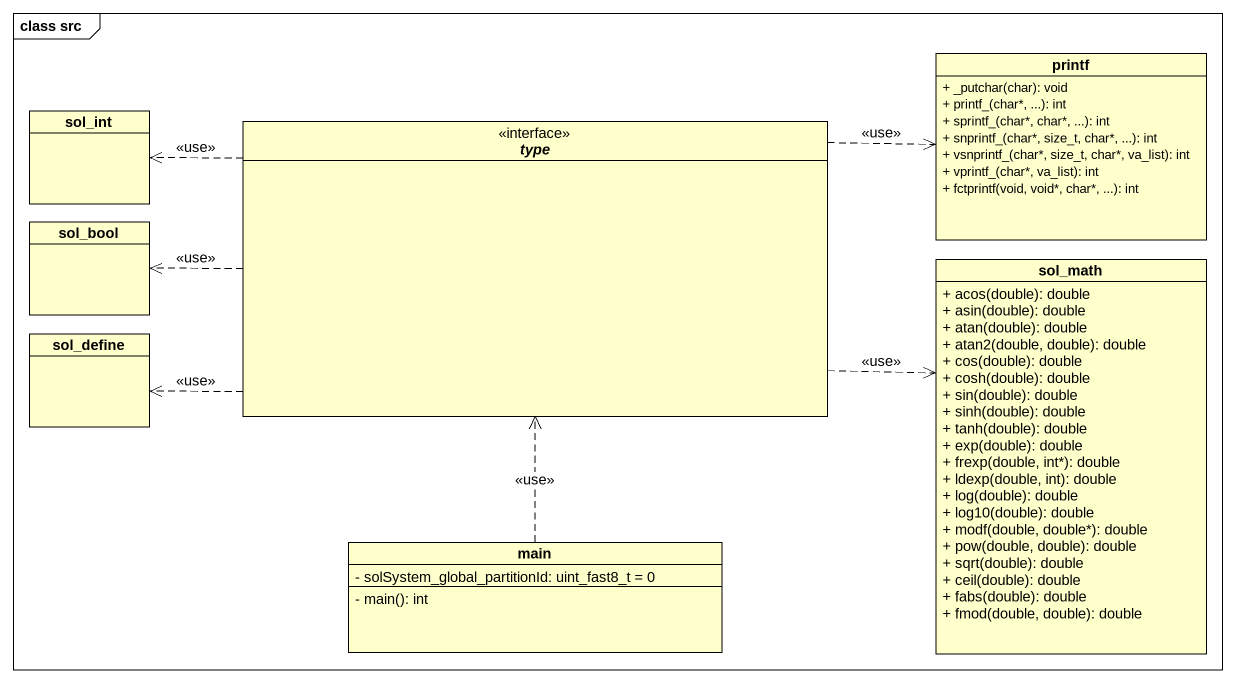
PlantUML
@startuml
mainframe class src
hide circle
hide empty members
skinparam classAttributeIconSize 0
class printf {
  + _putchar(char): void
  + printf_(char*, ...): int
  + sprintf_(char*, char*, ...): int
  + snprintf_(char*, size_t, char*, ...): int
  + vsnprintf_(char*, size_t, char*, va_list): int
  + vprintf_(char*, va_list): int
  + fctprintf(void, void*, char*, ...): int
}
class sol_int
interface type
class sol_bool
class sol_math {
  + acos(double): double
  + asin(double): double
  + atan(double): double
  + atan2(double, double): double
  + cos(double): double
  + cosh(double): double
  + sin(double): double
  + sinh(double): double
  + tanh(double): double
  + exp(double): double
  + frexp(double, int*): double
  + ldexp(double, int): double
  + log(double): double
  + log10(double): double
  + modf(double, double*): double
  + pow(double, double): double
  + sqrt(double): double
  + ceil(double): double
  + fabs(double): double
  + fmod(double, double): double
}
class sol_define
class main {
  - solSystem_global_partitionId: uint_fast8_t = 0
  - main(): int
}
type .right.> printf : <<use>>
type .left.> sol_int : <<use>>
type .left.> sol_bool : <<use>>
type .right.> sol_math : <<use>>
type .left.> sol_define : <<use>>
main .up.> type : <<use>>
@enduml
